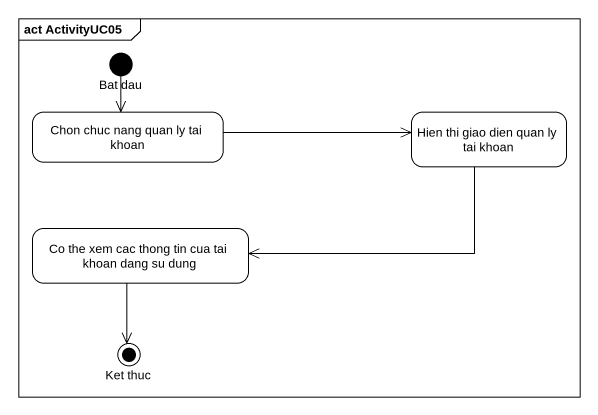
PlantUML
@startuml
mainframe act ActivityUC05
hide empty description
state "Bat dau" as Bat_dau <<start>> #FFFFFF
state "Chon chuc nang quan ly tai khoan" as Chon_chuc_nang_quan_ly_tai #FFFFFF
state "Hien thi giao dien quan ly tai khoan" as Hien_thi_giao_dien_quan_ly #FFFFFF
state "Co the xem cac thong tin cua tai khoan dang su dung" as Co_the_xem_cac_thong_tin #FFFFFF
state "Ket thuc" as Ket_thuc <<end>> #FFFFFF
Bat_dau --> Chon_chuc_nang_quan_ly_tai
Chon_chuc_nang_quan_ly_tai -right-> Hien_thi_giao_dien_quan_ly
Hien_thi_giao_dien_quan_ly -left-> Co_the_xem_cac_thong_tin
Co_the_xem_cac_thong_tin --> Ket_thuc
@enduml
